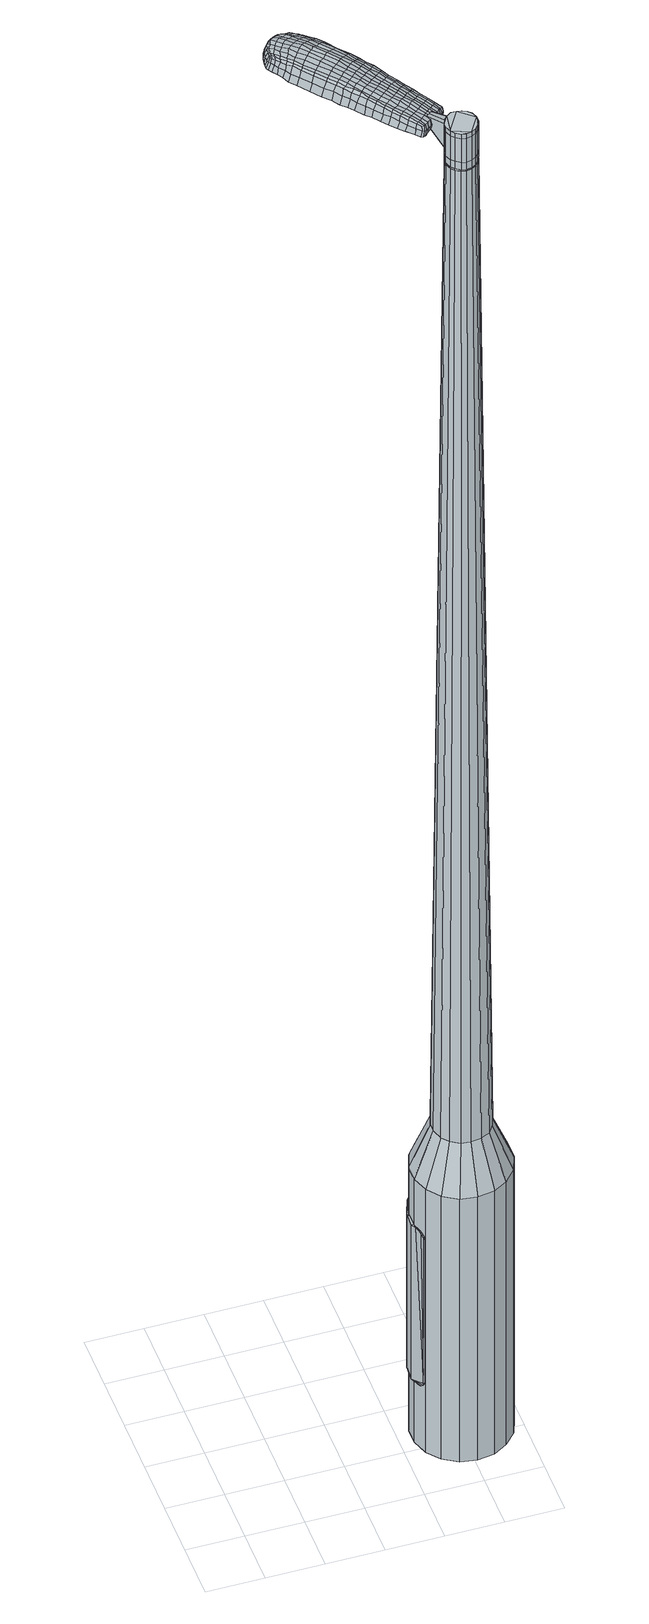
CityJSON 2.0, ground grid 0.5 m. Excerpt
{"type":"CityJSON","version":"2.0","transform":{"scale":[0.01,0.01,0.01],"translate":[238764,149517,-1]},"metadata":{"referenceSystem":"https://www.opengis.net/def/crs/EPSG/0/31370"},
"CityObjects":{
"object1":{"type":"GenericCityObject","attributes":{"cluster":961,"mean_distance_to_centroid":0.183,"new_centroid_x":238766.05,"new_centroid_y":149517.66,"mean_distance_to_camera":14.06,"H1":9.86,"H2":9.88,"Z_final":110.63,"cluster2":-1,"proj_x":238772.39,"proj_y":149511.36,"id_line":47855,"bearing_l":219.65,"distance":8.93,"orientation":"right","G_obj":129.65},"geometry":[{"type":"MultiSurface","lod":"2","boundaries":[[[0,1,2,3]],[[1,4,5,2]],[[4,6,7,5]],[[6,8,9,7]],[[8,10,11,9]],[[10,12,13,11]],[[12,14,15,13]],[[14,16,17,15]],[[16,18,19,17]],[[18,20,21,19]],[[20,22,23,21]],[[22,24,25,23]],[[24,26,27,25]],[[26,28,29,27]],[[28,30,31,29]],[[30,32,33,31]],[[32,34,35,33]],[[34,0,3,35]],[[36,37,38,39]],[[38,40,41,42]],[[41,43,42]],[[42,44,45,46]],[[45,47,46]],[[46,48,49,50]],[[49,51,50]],[[42,46,50,38]],[[50,52,39,38]],[[53,36,39]],[[2,5,7,35]],[[7,9,11,15]],[[11,13,15]],[[15,17,19,23]],[[19,21,23]],[[23,25,27,31]],[[27,29,31]],[[15,23,31,7]],[[31,33,35,7]],[[3,2,35]],[[1,0,54,55]],[[0,34,56,54]],[[34,32,57,56]],[[32,30,58,57]],[[30,28,59,58]],[[28,26,60,59]],[[26,24,61,60]],[[24,22,62,61]],[[22,20,63,62]],[[20,18,64,63]],[[18,16,65,64]],[[16,14,66,65]],[[14,12,67,66]],[[12,10,68,67]],[[10,8,69,68]],[[8,6,70,69]],[[6,4,71,70]],[[4,1,55,71]],[[55,54,72,73]],[[54,56,74,72]],[[56,57,75,74]],[[57,58,76,75]],[[58,59,77,76]],[[59,60,78,77]],[[60,61,79,78]],[[61,62,80,79]],[[62,63,81,80]],[[63,64,82,81]],[[64,65,83,82]],[[65,66,84,83]],[[66,67,85,84]],[[67,68,86,85]],[[68,69,87,86]],[[69,70,88,87]],[[70,71,89,88]],[[71,55,73,89]],[[72,90,91,92]],[[93,94,90,72]],[[95,96,94,93]],[[97,98,96,95]],[[99,100,98,97]],[[78,101,100,99]],[[102,103,101,78]],[[104,105,103,102]],[[106,107,105,104]],[[108,109,107,106]],[[83,110,109,108]],[[111,112,110,83]],[[113,114,112,111]],[[115,116,114,113]],[[87,117,116,115]],[[88,118,117,87]],[[89,119,118,88]],[[92,91,119,89]],[[120,121,122,123]],[[124,120,123,125]],[[126,124,125,127]],[[128,126,127,129]],[[130,128,129,131]],[[132,130,131,133]],[[134,132,133,135]],[[136,134,135,137]],[[138,136,137,139]],[[140,138,139,141]],[[142,140,141,143]],[[144,142,143,145]],[[146,144,145,147]],[[148,146,147,149]],[[150,148,149,151]],[[152,150,151,153]],[[73,72,92]],[[74,93,72]],[[74,75,95,93]],[[75,76,97,95]],[[76,77,99,97]],[[77,78,99]],[[79,102,78]],[[79,80,104,102]],[[80,81,106,104]],[[81,82,108,106]],[[82,83,108]],[[84,111,83]],[[84,85,113,111]],[[85,86,115,113]],[[86,87,115]],[[73,92,89]],[[154,91,90]],[[154,119,91]],[[155,116,117]],[[155,156,114,116]],[[156,157,112,114]],[[157,110,112]],[[158,109,110]],[[158,159,107,109]],[[159,160,105,107]],[[160,161,103,105]],[[161,101,103]],[[162,100,101]],[[162,163,98,100]],[[163,164,96,98]],[[164,165,94,96]],[[165,90,94]],[[39,52,152,166]],[[154,90,167,153]],[[53,39,166,121]],[[90,165,122,167]],[[36,53,121,120]],[[165,164,123,122]],[[37,36,120,124]],[[164,163,125,123]],[[38,37,124,126]],[[163,162,127,125]],[[40,38,126,128]],[[162,101,129,127]],[[41,40,128,130]],[[101,161,131,129]],[[43,41,130,132]],[[161,160,133,131]],[[42,43,132,134]],[[160,159,135,133]],[[44,42,134,136]],[[159,158,137,135]],[[45,44,136,138]],[[158,110,139,137]],[[47,45,138,140]],[[110,157,141,139]],[[46,47,140,142]],[[157,156,143,141]],[[48,46,142,144]],[[156,155,145,143]],[[49,48,144,146]],[[155,117,147,145]],[[51,49,146,148]],[[117,118,149,147]],[[50,51,148,150]],[[118,119,151,149]],[[52,50,150,152]],[[119,154,153,151]],[[152,153,168,169]],[[153,167,170,168]],[[167,122,171,170]],[[122,121,172,171]],[[121,166,173,172]],[[166,152,169,173]],[[174,175,176,177]],[[178,174,177,179]],[[174,178,180,181]],[[175,174,181,182]],[[183,184,185,186]],[[187,183,186,188]],[[183,187,189,190]],[[184,183,190,191]],[[192,193,194,195]],[[196,192,195,197]],[[192,196,198,199]],[[193,192,199,200]],[[201,202,203,204]],[[205,201,204,206]],[[201,205,207,208]],[[202,201,208,209]],[[210,211,212,213]],[[214,210,213,215]],[[210,214,216,217]],[[211,210,217,218]],[[219,220,221,222]],[[223,219,222,224]],[[219,223,225,226]],[[220,219,226,227]],[[228,229,230,231]],[[220,228,231,221]],[[228,220,227,232]],[[229,228,232,233]],[[234,235,236,237]],[[229,234,237,230]],[[234,229,233,238]],[[235,234,238,239]],[[240,178,179,241]],[[235,240,241,236]],[[240,235,239,242]],[[178,240,242,180]],[[243,244,245,246]],[[247,243,246,248]],[[243,247,249,250]],[[244,243,250,251]],[[252,253,254,255]],[[244,252,255,245]],[[252,244,251,256]],[[253,252,256,257]],[[258,259,260,261]],[[253,258,261,254]],[[258,253,257,262]],[[259,258,262,263]],[[264,265,266,267]],[[259,264,267,260]],[[264,259,263,268]],[[265,264,268,269]],[[270,175,182,271]],[[265,270,271,266]],[[270,265,269,272]],[[175,270,272,176]],[[273,274,275,276]],[[277,273,276,278]],[[273,277,279,280]],[[274,273,280,281]],[[282,283,284,285]],[[274,282,285,275]],[[282,274,281,286]],[[283,282,286,287]],[[288,289,290,291]],[[283,288,291,284]],[[288,283,287,292]],[[289,288,292,293]],[[294,187,188,295]],[[289,294,295,290]],[[294,289,293,296]],[[187,294,296,189]],[[297,298,299,300]],[[301,297,300,302]],[[297,301,303,304]],[[298,297,304,305]],[[306,307,308,309]],[[298,306,309,299]],[[306,298,305,310]],[[307,306,310,311]],[[312,313,314,315]],[[307,312,315,308]],[[312,307,311,316]],[[313,312,316,317]],[[318,319,320,321]],[[313,318,321,314]],[[318,313,317,322]],[[319,318,322,323]],[[324,184,191,325]],[[319,324,325,320]],[[324,319,323,326]],[[184,324,326,185]],[[327,213,212,328]],[[329,327,328,330]],[[327,329,331,332]],[[213,327,332,215]],[[333,329,330,334]],[[335,333,334,336]],[[333,335,337,338]],[[329,333,338,331]],[[339,335,336,340]],[[341,339,340,342]],[[339,341,343,344]],[[335,339,344,337]],[[345,341,342,346]],[[347,345,346,348]],[[345,347,349,350]],[[341,345,350,343]],[[351,347,348,352]],[[202,351,352,203]],[[351,202,209,353]],[[347,351,353,349]],[[354,355,200,199]],[[356,354,199,198]],[[354,356,357,358]],[[355,354,358,359]],[[360,361,359,358]],[[362,360,358,357]],[[360,362,363,364]],[[361,360,364,365]],[[366,367,365,364]],[[368,366,364,363]],[[366,368,369,370]],[[367,366,370,371]],[[372,373,371,370]],[[374,372,370,369]],[[372,374,207,205]],[[373,372,205,206]],[[375,376,377,378]],[[277,375,378,279]],[[375,277,278,379]],[[376,375,379,380]],[[381,196,197,382]],[[376,381,382,377]],[[381,376,380,383]],[[196,381,383,198]],[[384,385,386,387]],[[223,384,387,225]],[[384,223,224,388]],[[385,384,388,389]],[[390,391,392,393]],[[385,390,393,386]],[[390,385,389,394]],[[391,390,394,395]],[[396,193,200,397]],[[391,396,397,392]],[[396,391,395,398]],[[193,396,398,194]],[[399,400,401,402]],[[181,399,402,182]],[[399,181,180,403]],[[400,399,403,404]],[[405,406,407,408]],[[400,405,408,401]],[[405,400,404,409]],[[406,405,409,410]],[[411,204,203,412]],[[406,411,412,407]],[[411,406,410,413]],[[204,411,413,206]],[[414,415,416,417]],[[186,414,417,188]],[[414,186,185,418]],[[415,414,418,419]],[[420,208,207,421]],[[415,420,421,416]],[[420,415,419,422]],[[208,420,422,209]],[[423,424,425,426]],[[301,423,426,303]],[[423,301,302,427]],[[424,423,427,428]],[[429,214,215,430]],[[424,429,430,425]],[[429,424,428,431]],[[214,429,431,216]],[[432,433,434,435]],[[247,432,435,249]],[[432,247,248,436]],[[433,432,436,437]],[[438,439,440,441]],[[433,438,441,434]],[[438,433,437,442]],[[439,438,442,443]],[[444,211,218,445]],[[439,444,445,440]],[[444,439,443,446]],[[211,444,446,212]],[[447,448,437,436]],[[246,447,436,248]],[[447,246,245,449]],[[448,447,449,450]],[[451,452,443,442]],[[448,451,442,437]],[[451,448,450,453]],[[452,451,453,454]],[[455,328,212,446]],[[452,455,446,443]],[[455,452,454,456]],[[328,455,456,330]],[[457,458,459,460]],[[304,457,460,305]],[[457,304,303,426]],[[458,457,426,425]],[[461,332,331,462]],[[458,461,462,459]],[[461,458,425,430]],[[332,461,430,215]],[[463,464,450,449]],[[255,463,449,245]],[[463,255,254,465]],[[464,463,465,466]],[[467,468,454,453]],[[464,467,453,450]],[[467,464,466,469]],[[468,467,469,470]],[[471,334,330,456]],[[468,471,456,454]],[[471,468,470,472]],[[334,471,472,336]],[[473,474,475,476]],[[310,473,476,311]],[[473,310,305,460]],[[474,473,460,459]],[[477,338,337,478]],[[474,477,478,475]],[[477,474,459,462]],[[338,477,462,331]],[[479,480,466,465]],[[261,479,465,254]],[[479,261,260,481]],[[480,479,481,482]],[[483,484,470,469]],[[480,483,469,466]],[[483,480,482,485]],[[484,483,485,486]],[[487,340,336,472]],[[484,487,472,470]],[[487,484,486,488]],[[340,487,488,342]],[[489,490,491,492]],[[316,489,492,317]],[[489,316,311,476]],[[490,489,476,475]],[[493,344,343,494]],[[490,493,494,491]],[[493,490,475,478]],[[344,493,478,337]],[[495,496,482,481]],[[267,495,481,260]],[[495,267,266,497]],[[496,495,497,498]],[[499,500,486,485]],[[496,499,485,482]],[[499,496,498,501]],[[500,499,501,502]],[[503,346,342,488]],[[500,503,488,486]],[[503,500,502,504]],[[346,503,504,348]],[[505,506,507,508]],[[322,505,508,323]],[[505,322,317,492]],[[506,505,492,491]],[[509,350,349,510]],[[506,509,510,507]],[[509,506,491,494]],[[350,509,494,343]],[[511,512,498,497]],[[271,511,497,266]],[[511,271,182,402]],[[512,511,402,401]],[[513,514,502,501]],[[512,513,501,498]],[[513,512,401,408]],[[514,513,408,407]],[[515,352,348,504]],[[514,515,504,502]],[[515,514,407,412]],[[352,515,412,203]],[[516,517,419,418]],[[326,516,418,185]],[[516,326,323,508]],[[517,516,508,507]],[[518,353,209,422]],[[517,518,422,419]],[[518,517,507,510]],[[353,518,510,349]],[[519,520,380,379]],[[276,519,379,278]],[[519,276,275,521]],[[520,519,521,522]],[[523,356,198,383]],[[520,523,383,380]],[[523,520,522,524]],[[356,523,524,357]],[[525,526,527,528]],[[226,525,528,227]],[[525,226,225,387]],[[526,525,387,386]],[[529,530,531,532]],[[526,529,532,527]],[[529,526,386,393]],[[530,529,393,392]],[[533,355,359,534]],[[530,533,534,531]],[[533,530,392,397]],[[355,533,397,200]],[[535,536,522,521]],[[285,535,521,275]],[[535,285,284,537]],[[536,535,537,538]],[[539,362,357,524]],[[536,539,524,522]],[[539,536,538,540]],[[362,539,540,363]],[[541,542,543,544]],[[232,541,544,233]],[[541,232,227,528]],[[542,541,528,527]],[[545,546,547,548]],[[542,545,548,543]],[[545,542,527,532]],[[546,545,532,531]],[[549,361,365,550]],[[546,549,550,547]],[[549,546,531,534]],[[361,549,534,359]],[[551,552,538,537]],[[291,551,537,284]],[[551,291,290,553]],[[552,551,553,554]],[[555,368,363,540]],[[552,555,540,538]],[[555,552,554,556]],[[368,555,556,369]],[[557,558,559,560]],[[238,557,560,239]],[[557,238,233,544]],[[558,557,544,543]],[[561,562,563,564]],[[558,561,564,559]],[[561,558,543,548]],[[562,561,548,547]],[[565,367,371,566]],[[562,565,566,563]],[[565,562,547,550]],[[367,565,550,365]],[[567,568,554,553]],[[295,567,553,290]],[[567,295,188,417]],[[568,567,417,416]],[[569,374,369,556]],[[568,569,556,554]],[[569,568,416,421]],[[374,569,421,207]],[[570,571,404,403]],[[242,570,403,180]],[[570,242,239,560]],[[571,570,560,559]],[[572,573,410,409]],[[571,572,409,404]],[[572,571,559,564]],[[573,572,564,563]],[[574,373,206,413]],[[573,574,413,410]],[[574,573,563,566]],[[373,574,566,371]],[[575,576,577,578]],[[578,577,579,580]],[[581,579,577,582]],[[582,577,576,583]],[[584,585,586,587]],[[587,586,588,589]],[[590,588,586,591]],[[591,586,585,592]],[[593,594,595,596]],[[596,595,597,598]],[[599,597,595,600]],[[600,595,594,601]],[[602,603,604,605]],[[605,604,606,607]],[[608,606,604,609]],[[609,604,603,610]],[[611,612,613,614]],[[614,613,615,616]],[[617,615,613,618]],[[618,613,612,619]],[[620,621,622,623]],[[623,622,624,625]],[[626,624,622,627]],[[627,622,621,628]],[[629,630,631,632]],[[632,631,621,620]],[[628,621,631,633]],[[633,631,630,634]],[[635,636,637,638]],[[638,637,630,629]],[[634,630,637,639]],[[639,637,636,640]],[[580,579,641,642]],[[642,641,636,635]],[[640,636,641,643]],[[643,641,579,581]],[[644,645,646,647]],[[647,646,648,649]],[[650,648,646,651]],[[651,646,645,652]],[[653,654,655,656]],[[656,655,645,644]],[[652,645,655,657]],[[657,655,654,658]],[[659,660,661,662]],[[662,661,654,653]],[[658,654,661,663]],[[663,661,660,664]],[[665,666,667,668]],[[668,667,660,659]],[[664,660,667,669]],[[669,667,666,670]],[[583,576,671,672]],[[672,671,666,665]],[[670,666,671,673]],[[673,671,576,575]],[[674,675,676,677]],[[677,676,678,679]],[[680,678,676,681]],[[681,676,675,682]],[[683,684,685,686]],[[686,685,675,674]],[[682,675,685,687]],[[687,685,684,688]],[[689,690,691,692]],[[692,691,684,683]],[[688,684,691,693]],[[693,691,690,694]],[[589,588,695,696]],[[696,695,690,689]],[[694,690,695,697]],[[697,695,588,590]],[[698,699,700,701]],[[701,700,702,703]],[[704,702,700,705]],[[705,700,699,706]],[[707,708,709,710]],[[710,709,699,698]],[[706,699,709,711]],[[711,709,708,712]],[[713,714,715,716]],[[716,715,708,707]],[[712,708,715,717]],[[717,715,714,718]],[[719,720,721,722]],[[722,721,714,713]],[[718,714,721,723]],[[723,721,720,724]],[[592,585,725,726]],[[726,725,720,719]],[[724,720,725,727]],[[727,725,585,584]],[[611,614,728,729]],[[729,728,730,731]],[[732,730,728,733]],[[733,728,614,616]],[[731,730,734,735]],[[735,734,736,737]],[[738,736,734,739]],[[739,734,730,732]],[[737,736,740,741]],[[741,740,742,743]],[[744,742,740,745]],[[745,740,736,738]],[[743,742,746,747]],[[747,746,748,749]],[[750,748,746,751]],[[751,746,742,744]],[[749,748,752,753]],[[753,752,603,602]],[[610,603,752,754]],[[754,752,748,750]],[[601,755,756,600]],[[600,756,757,599]],[[758,757,756,759]],[[759,756,755,760]],[[760,761,762,759]],[[759,762,763,758]],[[764,763,762,765]],[[765,762,761,766]],[[766,767,768,765]],[[765,768,769,764]],[[770,769,768,771]],[[771,768,767,772]],[[772,773,774,771]],[[771,774,775,770]],[[608,775,774,606]],[[606,774,773,607]],[[776,777,778,779]],[[779,778,678,680]],[[679,678,778,780]],[[780,778,777,781]],[[598,597,782,783]],[[783,782,777,776]],[[781,777,782,784]],[[784,782,597,599]],[[785,786,787,788]],[[788,787,624,626]],[[625,624,787,789]],[[789,787,786,790]],[[791,792,793,794]],[[794,793,786,785]],[[790,786,793,795]],[[795,793,792,796]],[[601,594,797,798]],[[798,797,792,791]],[[796,792,797,799]],[[799,797,594,593]],[[800,801,802,803]],[[803,802,582,583]],[[581,582,802,804]],[[804,802,801,805]],[[806,807,808,809]],[[809,808,801,800]],[[805,801,808,810]],[[810,808,807,811]],[[602,605,812,813]],[[813,812,807,806]],[[811,807,812,814]],[[814,812,605,607]],[[815,816,817,818]],[[818,817,587,589]],[[584,587,817,819]],[[819,817,816,820]],[[608,609,821,822]],[[822,821,816,815]],[[820,816,821,823]],[[823,821,609,610]],[[824,825,826,827]],[[827,826,702,704]],[[703,702,826,828]],[[828,826,825,829]],[[616,615,830,831]],[[831,830,825,824]],[[829,825,830,832]],[[832,830,615,617]],[[833,834,648,835]],[[835,648,650]],[[649,648,836]],[[836,648,834,837]],[[838,839,840,841]],[[841,840,834,833]],[[837,834,840,842]],[[842,840,839,843]],[[619,612,844,845]],[[845,844,839,838]],[[843,839,844,846]],[[846,844,612,611]],[[837,847,848,836]],[[836,848,647,649]],[[644,647,848,849]],[[849,848,847,850]],[[843,851,852,842]],[[842,852,847,837]],[[850,847,852,853]],[[853,852,851,854]],[[611,729,855,846]],[[846,855,851,843]],[[854,851,855,856]],[[856,855,729,731]],[[857,858,859]],[[859,858,705,706]],[[704,705,858,827]],[[827,858,824]],[[732,733,860,861]],[[861,860,858,857]],[[824,858,860,831]],[[831,860,733,616]],[[850,862,863,849]],[[849,863,656,644]],[[653,656,863,864]],[[864,863,862,865]],[[854,866,867,853]],[[853,867,862,850]],[[865,862,867,868]],[[868,867,866,869]],[[731,735,870,856]],[[856,870,866,854]],[[869,866,870,871]],[[871,870,735,737]],[[872,873,874,875]],[[875,874,711,712]],[[706,711,874,859]],[[859,874,873,857]],[[738,739,876,877]],[[877,876,873,872]],[[857,873,876,861]],[[861,876,739,732]],[[865,878,879,864]],[[864,879,662,653]],[[659,662,879,880]],[[880,879,878,881]],[[869,882,883,868]],[[868,883,878,865]],[[881,878,883,884]],[[884,883,882,885]],[[737,741,886,871]],[[871,886,882,869]],[[885,882,886,887]],[[887,886,741,743]],[[888,889,890,891]],[[891,890,717,718]],[[712,717,890,875]],[[875,890,889,872]],[[744,745,892,893]],[[893,892,889,888]],[[872,889,892,877]],[[877,892,745,738]],[[881,894,895,880]],[[880,895,668,659]],[[665,668,895,896]],[[896,895,894,897]],[[885,898,899,884]],[[884,899,894,881]],[[897,894,899,900]],[[900,899,898,901]],[[743,747,902,887]],[[887,902,898,885]],[[901,898,902,903]],[[903,902,747,749]],[[904,905,906,907]],[[907,906,723,724]],[[718,723,906,891]],[[891,906,905,888]],[[750,751,908,909]],[[909,908,905,904]],[[888,905,908,893]],[[893,908,751,744]],[[897,910,896]],[[896,910,672,665]],[[583,672,910,803]],[[803,910,800]],[[901,911,912,900]],[[900,912,910,897]],[[800,910,912,809]],[[809,912,911,806]],[[749,753,913,903]],[[903,913,911,901]],[[806,911,913,813]],[[813,913,753,602]],[[820,914,915,819]],[[819,915,727,584]],[[724,727,915,907]],[[907,915,914,904]],[[610,754,916,823]],[[823,916,914,820]],[[904,914,916,909]],[[909,916,754,750]],[[781,917,918,780]],[[780,918,677,679]],[[674,677,918,919]],[[919,918,917,920]],[[599,757,921,784]],[[784,921,917,781]],[[920,917,921,922]],[[922,921,757,758]],[[923,924,925,926]],[[926,925,627,628]],[[626,627,925,788]],[[788,925,924,785]],[[927,928,929,930]],[[930,929,924,923]],[[785,924,929,794]],[[794,929,928,791]],[[760,755,931,932]],[[932,931,928,927]],[[791,928,931,798]],[[798,931,755,601]],[[920,933,934,919]],[[919,934,686,674]],[[683,686,934,935]],[[935,934,933,936]],[[758,763,937,922]],[[922,937,933,920]],[[936,933,937,938]],[[938,937,763,764]],[[939,940,941,942]],[[942,941,633,634]],[[628,633,941,926]],[[926,941,940,923]],[[943,944,945,946]],[[946,945,940,939]],[[923,940,945,930]],[[930,945,944,927]],[[766,761,947,948]],[[948,947,944,943]],[[927,944,947,932]],[[932,947,761,760]],[[936,949,950,935]],[[935,950,692,683]],[[689,692,950,951]],[[951,950,949,952]],[[764,769,953,938]],[[938,953,949,936]],[[952,949,953,954]],[[954,953,769,770]],[[955,956,957,958]],[[958,957,639,640]],[[634,639,957,942]],[[942,957,956,939]],[[959,960,961,962]],[[962,961,956,955]],[[939,956,961,946]],[[946,961,960,943]],[[772,767,963,964]],[[964,963,960,959]],[[943,960,963,948]],[[948,963,767,766]],[[952,965,966,951]],[[951,966,696,689]],[[589,696,966,818]],[[818,966,965,815]],[[770,775,967,954]],[[954,967,965,952]],[[815,965,967,822]],[[822,967,775,608]],[[805,968,969,804]],[[804,969,643,581]],[[640,643,969,958]],[[958,969,968,955]],[[811,970,971,810]],[[810,971,968,805]],[[955,968,971,962]],[[962,971,970,959]],[[607,773,972,814]],[[814,972,970,811]],[[959,970,972,964]],[[964,972,773,772]],[[575,578,177,176]],[[578,580,179,177]],[[590,591,190,189]],[[591,592,191,190]],[[593,596,195,194]],[[596,598,197,195]],[[617,618,217,216]],[[618,619,218,217]],[[620,623,222,221]],[[623,625,224,222]],[[629,632,231,230]],[[632,620,221,231]],[[635,638,237,236]],[[638,629,230,237]],[[580,642,241,179]],[[642,635,236,241]],[[650,651,250,249]],[[651,652,251,250]],[[652,657,256,251]],[[657,658,257,256]],[[658,663,262,257]],[[663,664,263,262]],[[664,669,268,263]],[[669,670,269,268]],[[670,673,272,269]],[[673,575,176,272]],[[680,681,280,279]],[[681,682,281,280]],[[682,687,286,281]],[[687,688,287,286]],[[688,693,292,287]],[[693,694,293,292]],[[694,697,296,293]],[[697,590,189,296]],[[698,701,300,299]],[[701,703,302,300]],[[707,710,309,308]],[[710,698,299,309]],[[713,716,315,314]],[[716,707,308,315]],[[719,722,321,320]],[[722,713,314,321]],[[592,726,325,191]],[[726,719,320,325]],[[776,779,378,377]],[[779,680,279,378]],[[598,783,382,197]],[[783,776,377,382]],[[625,789,388,224]],[[789,790,389,388]],[[790,795,394,389]],[[795,796,395,394]],[[796,799,398,395]],[[799,593,194,398]],[[703,828,427,302]],[[828,829,428,427]],[[829,832,431,428]],[[832,617,216,431]],[[833,835,435,434]],[[835,650,249,435]],[[838,841,441,440]],[[841,833,434,441]],[[619,845,445,218]],[[845,838,440,445]],[[973,974,975,976]],[[977,978,976,975]],[[979,980,981,982]],[[983,984,985,986]],[[974,987,988,975]],[[989,977,975,988]],[[990,979,982,991]],[[992,993,984,983]],[[987,994,995,988]],[[995,996,989,988]],[[997,990,991,998]],[[999,993,992,1000]],[[994,1001,1002,995]],[[1002,1003,996,995]],[[1004,997,998,1005]],[[1006,999,1000,1007]],[[1008,1009,1010,1011]],[[1012,1013,1009,1008]],[[1012,1014,1015,1013]],[[1014,1016,1017,1015]],[[1018,1019,1020,1021]],[[1022,1023,1019,1018]],[[1024,1025,1023,1022]],[[1026,1025,1024]],[[1021,1010,1009,1018]],[[1018,1009,1013,1022]],[[1013,1015,1024,1022]],[[1015,1017,1026,1024]],[[982,981,978,977]],[[991,982,977,989]],[[996,998,991,989]],[[1003,1005,998,996]],[[983,986,980,979]],[[992,983,979,990]],[[1000,992,990,997]],[[1007,1000,997,1004]],[[984,1008,1011,985]],[[993,1012,1008,984]],[[1014,1012,993,999]],[[1016,1014,999,1006]],[[1027,1028,1029,1030]],[[1029,1031,1032,1033]],[[1029,1033,1034,1035]],[[1029,1035,1030]],[[1036,1027,1030,1037]],[[1038,1037,1030,1039]],[[1040,1039,1030]],[[1041,1029,1028,1042]],[[1043,1041,1042,1044]],[[1045,1043,1044,1046]],[[1047,1045,1046,1048]],[[1049,1047,1048,1050]],[[1050,1051,1052,1053]],[[1050,1053,1054,1055]],[[1050,1055,1056,1057]],[[1056,1058,1059,1060]],[[1056,1060,1061,1062]],[[1056,1062,1057]],[[1050,1057,1049]],[[1063,1064,1028,1027]],[[1065,1066,1031,1029]],[[1067,1068,1040,1030]],[[1064,1069,1042,1028]],[[1070,1065,1029,1041]],[[1069,1071,1044,1042]],[[1072,1070,1041,1043]],[[1071,1073,1046,1044]],[[1074,1072,1043,1045]],[[1073,1075,1048,1046]],[[1076,1074,1045,1047]],[[1075,1077,1050,1048]],[[1078,1076,1047,1049]],[[1077,1079,1051,1050]],[[1080,1081,1058,1056]],[[1082,1078,1049,1057]],[[1052,1051,1079,1083]],[[1053,1052,1083,1084]],[[1054,1053,1084,1085]],[[1055,1054,1085,1086]],[[1056,1055,1086,1080]],[[1087,1063,1027,1036]],[[1088,1087,1036,1037]],[[1089,1088,1037,1038]],[[1090,1089,1038,1039]],[[1068,1090,1039,1040]],[[1032,1031,1066,1091]],[[1059,1058,1081,1092]],[[1033,1032,1091,1093]],[[1034,1033,1093,1094]],[[1035,1034,1094,1095]],[[1030,1035,1095,1067]],[[1060,1059,1092,1096]],[[1061,1060,1096,1097]],[[1062,1061,1097,1098]],[[1057,1062,1098,1082]]]}]}
},
"vertices":[
[175,98,384],[188,106,384],[188,106,96],[175,98,96],[203,108,384],[203,108,96],[217,106,384],[217,106,96],[230,98,384],[230,98,96],[239,87,384],[239,87,96],[244,73,384],[244,73,96],[244,58,384],[244,58,96],[239,44,384],[239,44,96],[229,33,384],[229,33,96],[217,26,384],[217,26,96],[202,24,384],[202,24,96],[188,26,384],[188,26,96],[175,34,384],[175,34,96],[166,45,384],[166,45,96],[161,59,384],[161,59,96],[161,73,384],[161,73,96],[166,87,384],[166,87,96],[189,68,1524],[189,64,1524],[191,59,1524],[194,76,1524],[194,56,1524],[198,53,1524],[207,53,1524],[202,52,1524],[211,55,1524],[214,59,1524],[216,68,1524],[216,63,1524],[214,73,1524],[211,76,1524],[203,79,1524],[207,78,1524],[198,79,1524],[191,73,1524],[186,85,429],[194,90,429],[181,79,429],[178,70,429],[178,62,429],[181,53,429],[186,47,429],[194,42,429],[202,41,429],[211,42,429],[219,46,429],[224,53,429],[227,61,429],[227,70,429],[224,78,429],[219,85,429],[211,89,429],[203,91,429],[194,76,1483],[198,79,1483],[191,73,1483],[189,68,1483],[189,64,1483],[191,59,1483],[194,56,1483],[198,53,1483],[202,52,1483],[207,53,1483],[211,55,1483],[214,59,1483],[216,63,1483],[216,68,1483],[214,73,1483],[211,76,1483],[207,78,1483],[203,79,1483],[194,76,1485],[198,78,1485],[198,78,1483],[191,72,1483],[191,72,1485],[190,68,1483],[190,68,1485],[190,64,1483],[190,64,1485],[191,60,1483],[191,60,1485],[194,56,1485],[198,54,1483],[198,54,1485],[202,53,1483],[202,53,1485],[207,54,1483],[207,54,1485],[211,56,1483],[211,56,1485],[214,59,1485],[215,64,1483],[215,64,1485],[215,68,1483],[215,68,1485],[214,72,1483],[214,72,1485],[211,76,1485],[207,78,1485],[203,79,1485],[189,68,1519],[191,73,1519],[191,73,1493],[189,68,1493],[189,64,1519],[189,64,1493],[191,59,1519],[191,59,1493],[194,56,1519],[194,56,1493],[198,53,1519],[198,53,1493],[202,52,1519],[202,52,1493],[207,53,1519],[207,53,1493],[211,55,1519],[211,55,1493],[214,59,1519],[214,59,1493],[216,63,1519],[216,63,1493],[216,68,1519],[216,68,1493],[214,73,1519],[214,73,1493],[211,76,1519],[211,76,1493],[207,78,1519],[207,78,1493],[203,79,1519],[203,79,1493],[198,79,1519],[198,79,1493],[198,79,1485],[214,73,1485],[216,68,1485],[216,63,1485],[211,55,1485],[207,53,1485],[202,52,1485],[198,53,1485],[191,59,1485],[189,64,1485],[189,68,1485],[191,73,1485],[194,76,1519],[194,76,1493],[184,93,1513],[184,93,1518],[182,91,1513],[179,89,1513],[179,89,1518],[182,91,1518],[150,160,1519],[154,154,1518],[154,156,1509],[150,162,1510],[144,167,1519],[145,169,1510],[144,165,1526],[149,158,1525],[153,153,1525],[120,136,1519],[125,130,1518],[126,131,1525],[122,136,1525],[114,142,1519],[116,142,1526],[112,142,1510],[118,136,1510],[123,130,1509],[87,203,1519],[89,206,1519],[89,206,1513],[86,204,1513],[84,200,1519],[83,201,1513],[85,199,1524],[88,202,1524],[90,204,1524],[134,146,1530],[139,141,1529],[141,143,1529],[136,148,1530],[128,153,1531],[131,156,1531],[125,151,1530],[131,144,1530],[136,138,1529],[186,84,1512],[188,86,1512],[187,87,1517],[185,85,1517],[183,82,1512],[183,84,1517],[182,83,1506],[185,85,1506],[187,87,1506],[111,205,1519],[113,203,1519],[114,204,1512],[111,206,1512],[109,206,1518],[109,208,1512],[109,205,1522],[110,204,1523],[113,202,1524],[117,199,1519],[121,195,1519],[121,197,1512],[117,201,1512],[116,198,1524],[120,194,1525],[125,191,1519],[130,185,1519],[130,187,1511],[125,193,1511],[124,189,1526],[129,183,1526],[137,176,1519],[137,178,1510],[136,174,1526],[194,101,1513],[189,107,1513],[189,105,1518],[193,99,1517],[197,96,1512],[195,96,1516],[197,97,1506],[194,102,1507],[189,108,1507],[185,113,1514],[180,119,1515],[180,117,1520],[184,111,1519],[185,114,1507],[181,121,1507],[176,125,1515],[171,131,1516],[171,129,1522],[175,123,1521],[176,127,1508],[172,133,1508],[167,137,1517],[163,143,1517],[162,141,1524],[166,135,1523],[167,139,1508],[163,145,1509],[158,149,1518],[158,147,1524],[159,151,1509],[83,183,1519],[85,180,1519],[86,180,1524],[84,183,1523],[82,185,1518],[83,185,1522],[80,185,1512],[81,183,1512],[83,180,1512],[87,176,1519],[91,171,1519],[92,171,1525],[89,176,1524],[86,176,1512],[89,171,1512],[94,166,1519],[99,160,1519],[101,160,1526],[96,167,1526],[92,166,1511],[97,160,1511],[107,151,1519],[108,151,1526],[105,151,1510],[170,81,1513],[165,87,1513],[163,87,1507],[169,81,1507],[174,78,1512],[173,78,1506],[174,79,1516],[171,82,1517],[166,87,1518],[160,92,1514],[155,98,1515],[153,98,1507],[158,92,1507],[161,93,1519],[156,98,1520],[150,103,1515],[144,109,1516],[143,109,1508],[148,103,1508],[151,104,1521],[146,109,1522],[139,114,1517],[134,120,1517],[132,120,1509],[138,114,1508],[141,115,1523],[136,120,1524],[130,125,1518],[128,125,1509],[131,125,1524],[181,90,1519],[183,91,1519],[177,95,1520],[179,97,1520],[174,93,1520],[179,88,1519],[172,101,1522],[174,103,1522],[167,107,1523],[169,108,1523],[165,105,1523],[170,99,1521],[162,112,1524],[165,114,1524],[158,118,1525],[160,120,1525],[155,116,1525],[160,110,1524],[153,124,1526],[155,126,1526],[148,129,1527],[150,131,1527],[145,127,1527],[150,122,1526],[143,135,1528],[146,137,1528],[141,133,1528],[89,200,1527],[92,202,1527],[87,197,1526],[90,193,1527],[92,196,1528],[95,199,1528],[96,191,1529],[99,194,1529],[94,188,1528],[98,183,1530],[101,186,1530],[104,188,1530],[106,180,1531],[109,183,1531],[103,177,1530],[109,170,1531],[112,173,1531],[114,175,1531],[120,163,1531],[123,166,1531],[117,161,1531],[81,187,1518],[81,190,1519],[80,190,1513],[80,187,1513],[83,187,1523],[83,190,1523],[82,195,1519],[81,195,1513],[84,194,1524],[107,207,1518],[104,208,1518],[104,207,1523],[107,206,1523],[107,209,1513],[104,209,1513],[100,208,1519],[96,208,1519],[97,207,1524],[101,207,1523],[100,209,1513],[96,209,1513],[93,207,1519],[94,206,1524],[92,208,1513],[148,157,1528],[146,156,1528],[151,150,1528],[152,152,1527],[143,164,1528],[141,163,1529],[144,154,1529],[142,153,1530],[146,147,1529],[149,149,1528],[139,162,1529],[136,160,1530],[139,151,1530],[144,145,1529],[133,158,1531],[123,137,1528],[125,138,1529],[119,145,1529],[117,143,1528],[128,131,1527],[130,133,1528],[128,141,1529],[122,148,1530],[133,136,1528],[176,77,1512],[178,78,1512],[177,79,1517],[176,78,1517],[175,77,1506],[177,78,1506],[180,80,1512],[180,81,1517],[179,80,1506],[197,94,1512],[196,93,1512],[196,94,1506],[197,95,1506],[196,94,1517],[194,93,1517],[194,91,1512],[192,89,1512],[192,90,1506],[194,92,1506],[193,92,1517],[191,90,1517],[190,88,1512],[189,89,1506],[189,89,1517],[192,98,1519],[191,97,1519],[188,104,1520],[187,103,1520],[189,96,1519],[187,94,1519],[185,102,1520],[183,100,1520],[185,93,1519],[181,99,1520],[172,82,1519],[174,83,1519],[169,89,1520],[167,88,1520],[176,85,1519],[172,91,1520],[183,110,1521],[182,109,1521],[179,116,1522],[177,115,1522],[180,108,1521],[178,106,1521],[176,114,1522],[173,112,1523],[176,104,1522],[171,110,1523],[162,93,1521],[164,95,1521],[159,100,1522],[157,99,1522],[167,97,1521],[162,102,1522],[174,122,1523],[173,121,1523],[170,128,1524],[169,127,1524],[171,120,1523],[169,118,1524],[167,125,1525],[164,124,1525],[167,116,1524],[162,122,1525],[152,104,1523],[154,106,1523],[149,111,1524],[147,110,1524],[157,108,1524],[152,113,1525],[165,134,1525],[164,133,1525],[161,140,1526],[160,139,1526],[162,131,1526],[160,129,1526],[158,137,1527],[155,135,1527],[157,128,1526],[153,133,1527],[142,115,1525],[144,117,1525],[139,122,1526],[138,121,1526],[147,119,1526],[142,125,1527],[157,146,1527],[155,145,1527],[153,143,1527],[151,141,1528],[148,139,1528],[133,126,1527],[134,128,1527],[137,130,1528],[84,185,1525],[84,188,1525],[86,182,1526],[86,185,1526],[85,192,1526],[88,189,1527],[108,204,1525],[106,205,1525],[109,202,1526],[111,202,1525],[103,205,1525],[99,205,1526],[102,202,1527],[105,202,1526],[96,204,1526],[99,200,1527],[89,178,1526],[90,180,1527],[93,173,1527],[94,175,1528],[91,184,1528],[96,179,1529],[115,198,1526],[112,198,1527],[117,193,1528],[119,193,1527],[109,198,1527],[106,197,1528],[110,192,1529],[114,193,1528],[103,196,1528],[107,190,1530],[97,168,1528],[98,170,1529],[102,161,1528],[103,163,1529],[100,173,1529],[106,167,1530],[123,189,1528],[121,188,1528],[126,182,1529],[128,183,1528],[118,188,1529],[115,186,1530],[120,179,1530],[123,181,1530],[112,185,1530],[117,178,1531],[109,152,1529],[111,154,1529],[114,157,1530],[135,173,1528],[134,173,1529],[131,171,1530],[128,170,1530],[125,168,1531],[153,155,1509],[152,153,1518],[148,159,1518],[148,161,1509],[143,166,1519],[143,168,1510],[142,164,1525],[148,157,1525],[152,152,1525],[128,132,1525],[126,132,1518],[121,137,1518],[123,137,1525],[116,144,1519],[117,144,1525],[114,144,1510],[119,137,1509],[124,132,1509],[90,205,1513],[91,204,1519],[88,202,1519],[88,202,1513],[86,199,1519],[85,199,1513],[87,198,1524],[89,201,1524],[92,203,1524],[141,143,1528],[138,141,1528],[134,147,1529],[136,149,1529],[128,154,1529],[130,156,1529],[125,151,1529],[131,144,1529],[136,139,1528],[186,88,1516],[186,88,1512],[184,86,1512],[184,87,1516],[182,84,1512],[181,85,1516],[181,85,1506],[184,87,1506],[186,89,1506],[112,203,1512],[112,201,1519],[110,203,1518],[110,205,1512],[108,204,1518],[108,206,1512],[108,204,1522],[109,202,1523],[111,200,1523],[120,196,1512],[119,194,1519],[115,198,1519],[116,199,1512],[115,197,1524],[119,192,1525],[129,185,1511],[128,184,1519],[123,189,1519],[124,191,1511],[123,188,1525],[128,182,1526],[136,175,1519],[136,177,1510],[135,173,1526],[187,104,1518],[187,106,1513],[192,100,1513],[191,99,1517],[195,95,1512],[194,96,1515],[195,97,1506],[192,101,1506],[188,107,1507],[178,116,1520],[179,118,1514],[183,112,1514],[183,110,1519],[183,113,1507],[179,119,1507],[169,128,1522],[170,130,1516],[174,124,1515],[174,122,1521],[174,126,1508],[170,132,1508],[160,140,1523],[161,142,1517],[165,136,1516],[165,134,1522],[166,138,1508],[161,144,1508],[157,148,1517],[156,146,1524],[157,150,1509],[88,181,1523],[86,181,1519],[85,184,1518],[86,184,1523],[84,185,1518],[85,185,1522],[82,185,1512],[83,183,1512],[85,181,1512],[94,173,1525],[92,172,1519],[89,177,1519],[90,177,1524],[87,177,1512],[90,172,1512],[102,162,1526],[101,161,1519],[96,167,1519],[97,168,1525],[94,167,1511],[99,161,1511],[108,152,1519],[110,153,1526],[106,153,1510],[165,88,1507],[166,88,1513],[171,83,1513],[170,83,1506],[175,79,1512],[174,79,1506],[175,80,1515],[173,83,1517],[168,89,1518],[154,99,1507],[156,99,1514],[161,94,1514],[160,94,1507],[163,94,1519],[157,100,1520],[144,110,1508],[146,110,1516],[151,105,1515],[149,105,1508],[152,105,1521],[147,111,1522],[134,121,1508],[136,121,1517],[141,116,1516],[139,116,1508],[142,116,1522],[138,121,1523],[131,126,1517],[129,126,1509],[133,127,1524],[181,90,1518],[183,92,1518],[176,96,1519],[178,97,1519],[174,94,1519],[179,88,1518],[172,101,1520],[174,103,1520],[167,107,1521],[169,109,1521],[164,105,1521],[169,100,1520],[162,113,1523],[164,115,1523],[157,119,1524],[159,120,1524],[155,117,1524],[160,111,1523],[153,124,1525],[155,126,1525],[148,130,1526],[150,132,1526],[145,128,1526],[150,122,1525],[143,136,1527],[145,137,1527],[140,133,1527],[93,201,1526],[91,199,1526],[88,196,1525],[91,193,1526],[93,196,1526],[96,198,1526],[100,193,1528],[97,191,1528],[95,188,1527],[99,183,1528],[102,185,1529],[104,188,1529],[109,182,1530],[106,180,1530],[103,177,1529],[109,170,1530],[112,173,1530],[114,175,1530],[122,166,1530],[120,163,1530],[117,161,1530],[82,190,1513],[83,190,1518],[83,187,1518],[82,187,1512],[85,187,1523],[85,189,1523],[84,194,1519],[83,195,1513],[86,193,1523],[104,205,1523],[104,206,1518],[106,205,1518],[106,204,1523],[107,207,1512],[104,207,1512],[98,205,1523],[97,206,1519],[101,206,1519],[101,205,1523],[101,207,1513],[97,207,1513],[94,205,1519],[95,204,1524],[93,206,1513],[150,150,1527],[146,156,1527],[147,157,1527],[151,151,1526],[142,163,1527],[140,163,1528],[146,147,1528],[141,153,1528],[144,154,1528],[148,149,1527],[138,161,1528],[136,160,1529],[139,151,1529],[143,145,1528],[133,158,1529],[119,145,1528],[125,139,1527],[124,138,1527],[118,144,1527],[129,133,1526],[130,134,1527],[128,142,1528],[122,148,1528],[133,136,1527],[176,81,1516],[176,80,1512],[176,79,1512],[176,80,1516],[175,79,1506],[175,80,1506],[179,82,1512],[179,83,1516],[178,82,1506],[194,96,1506],[194,94,1512],[195,96,1506],[194,95,1516],[193,95,1516],[190,92,1506],[190,91,1512],[192,93,1512],[192,94,1506],[191,93,1516],[190,92,1516],[188,90,1512],[188,90,1506],[188,90,1516],[190,98,1518],[191,98,1518],[187,104,1519],[186,104,1519],[187,95,1518],[189,97,1518],[184,102,1519],[182,101,1519],[185,93,1518],[180,99,1519],[169,90,1519],[173,84,1518],[168,89,1519],[176,86,1518],[171,92,1519],[181,110,1520],[182,110,1520],[178,116,1521],[177,116,1521],[178,106,1520],[180,108,1520],[175,114,1521],[173,112,1521],[176,105,1520],[171,111,1521],[159,101,1521],[164,95,1520],[163,94,1520],[158,100,1521],[166,97,1520],[162,103,1521],[172,121,1522],[173,122,1522],[169,128,1523],[168,127,1523],[168,118,1522],[171,120,1522],[166,126,1523],[164,124,1524],[166,116,1523],[162,122,1524],[149,112,1523],[154,106,1522],[153,105,1522],[148,111,1523],[157,108,1522],[152,114,1523],[163,133,1524],[164,134,1524],[160,139,1525],[159,139,1525],[159,130,1525],[161,132,1524],[157,137,1525],[155,135,1526],[157,128,1525],[152,134,1526],[139,123,1525],[144,117,1524],[143,116,1524],[138,122,1525],[147,120,1524],[142,125,1525],[155,145,1526],[150,141,1527],[152,143,1526],[148,139,1527],[134,128,1526],[133,127,1526],[137,131,1526],[86,187,1524],[86,185,1524],[88,182,1525],[88,185,1525],[87,192,1525],[89,189,1525],[108,201,1525],[106,203,1524],[108,202,1524],[110,200,1525],[102,201,1526],[99,203,1525],[103,203,1524],[105,201,1525],[96,203,1525],[99,200,1526],[91,180,1526],[91,178,1526],[94,173,1526],[95,175,1527],[92,184,1526],[97,179,1527],[116,192,1527],[112,197,1526],[114,197,1526],[118,192,1526],[110,191,1528],[106,196,1527],[109,197,1526],[113,192,1527],[103,195,1527],[107,189,1528],[99,170,1527],[98,168,1527],[103,162,1527],[104,164,1528],[101,174,1528],[106,167,1529],[126,181,1528],[120,188,1527],[122,188,1527],[127,182,1527],[120,179,1529],[115,186,1529],[118,187,1528],[123,180,1528],[112,184,1529],[117,177,1530],[111,155,1528],[110,153,1528],[114,158,1529],[133,172,1528],[134,173,1528],[128,169,1529],[131,171,1529],[125,167,1530],[195,96,1508],[190,92,1508],[170,118,1509],[176,123,1509],[157,135,1510],[163,140,1510],[132,166,1512],[139,172,1512],[151,158,1511],[144,152,1511],[121,180,1513],[112,190,1514],[119,195,1514],[128,186,1513],[185,88,1508],[164,113,1509],[150,129,1510],[125,160,1512],[136,146,1511],[113,174,1513],[105,184,1514],[180,83,1508],[158,108,1509],[144,124,1510],[118,154,1512],[129,140,1511],[98,178,1514],[106,168,1513],[174,79,1508],[152,103,1509],[137,118,1510],[111,148,1512],[122,134,1511],[91,173,1514],[99,162,1513],[103,200,1514],[99,203,1514],[104,207,1514],[109,205,1514],[96,194,1514],[93,198,1514],[90,189,1514],[88,194,1514],[83,184,1514],[82,189,1514],[94,204,1515],[89,205,1515],[90,205,1515],[97,207,1515],[90,202,1515],[88,204,1515],[87,199,1515],[87,203,1515],[84,196,1515],[161,56,334],[159,60,334],[159,60,165],[164,46,171],[161,56,165],[162,52,165],[163,49,166],[163,48,167],[164,46,169],[162,52,334],[163,49,333],[163,48,332],[164,46,331],[164,46,328],[160,74,165],[160,74,334],[165,88,165],[165,88,334],[175,100,165],[175,100,334],[188,107,165],[188,107,334],[202,110,165],[202,110,334],[207,109,334],[210,109,334],[213,108,333],[215,108,332],[216,108,331],[217,107,328],[207,109,165],[217,107,171],[216,108,169],[215,108,167],[213,108,166],[210,109,165],[163,57,334],[162,60,334],[162,60,165],[163,57,165],[167,47,171],[167,47,328],[162,74,334],[162,74,165],[167,87,334],[167,87,165],[176,97,334],[176,97,165],[189,104,334],[189,104,165],[202,107,334],[202,107,165],[206,106,334],[216,105,328],[216,105,171],[206,106,165],[210,106,334],[213,105,333],[215,105,332],[216,105,331],[164,53,334],[165,50,333],[166,49,332],[166,47,331],[164,53,165],[216,105,169],[165,50,166],[166,49,167],[166,47,169],[215,105,167],[213,105,166],[210,106,165]
]}
